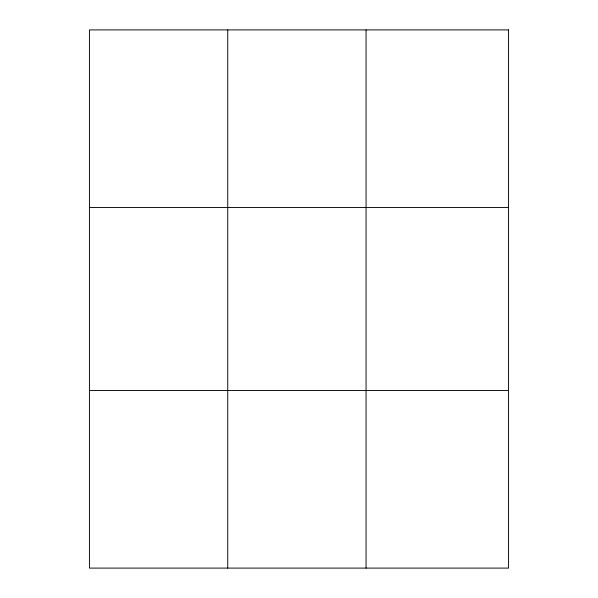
<?xml version="1.0" encoding="UTF-8"?>
<svg xmlns="http://www.w3.org/2000/svg" width="598" height="598" viewBox="0 0 598 598"><rect width="100%" height="100%" fill="white"/><g stroke="black" fill="none" stroke-linecap="round" stroke-linejoin="round"><path stroke-width="0.9" d="M227.748 29.9L227.748 568.1M366.066 29.9L366.066 568.1M89.431 207.506L508.569 207.506M89.431 390.494L508.569 390.494M508.569 29.9L508.569 568.1L89.431 568.1L89.431 29.9L508.569 29.9"/></g></svg>
